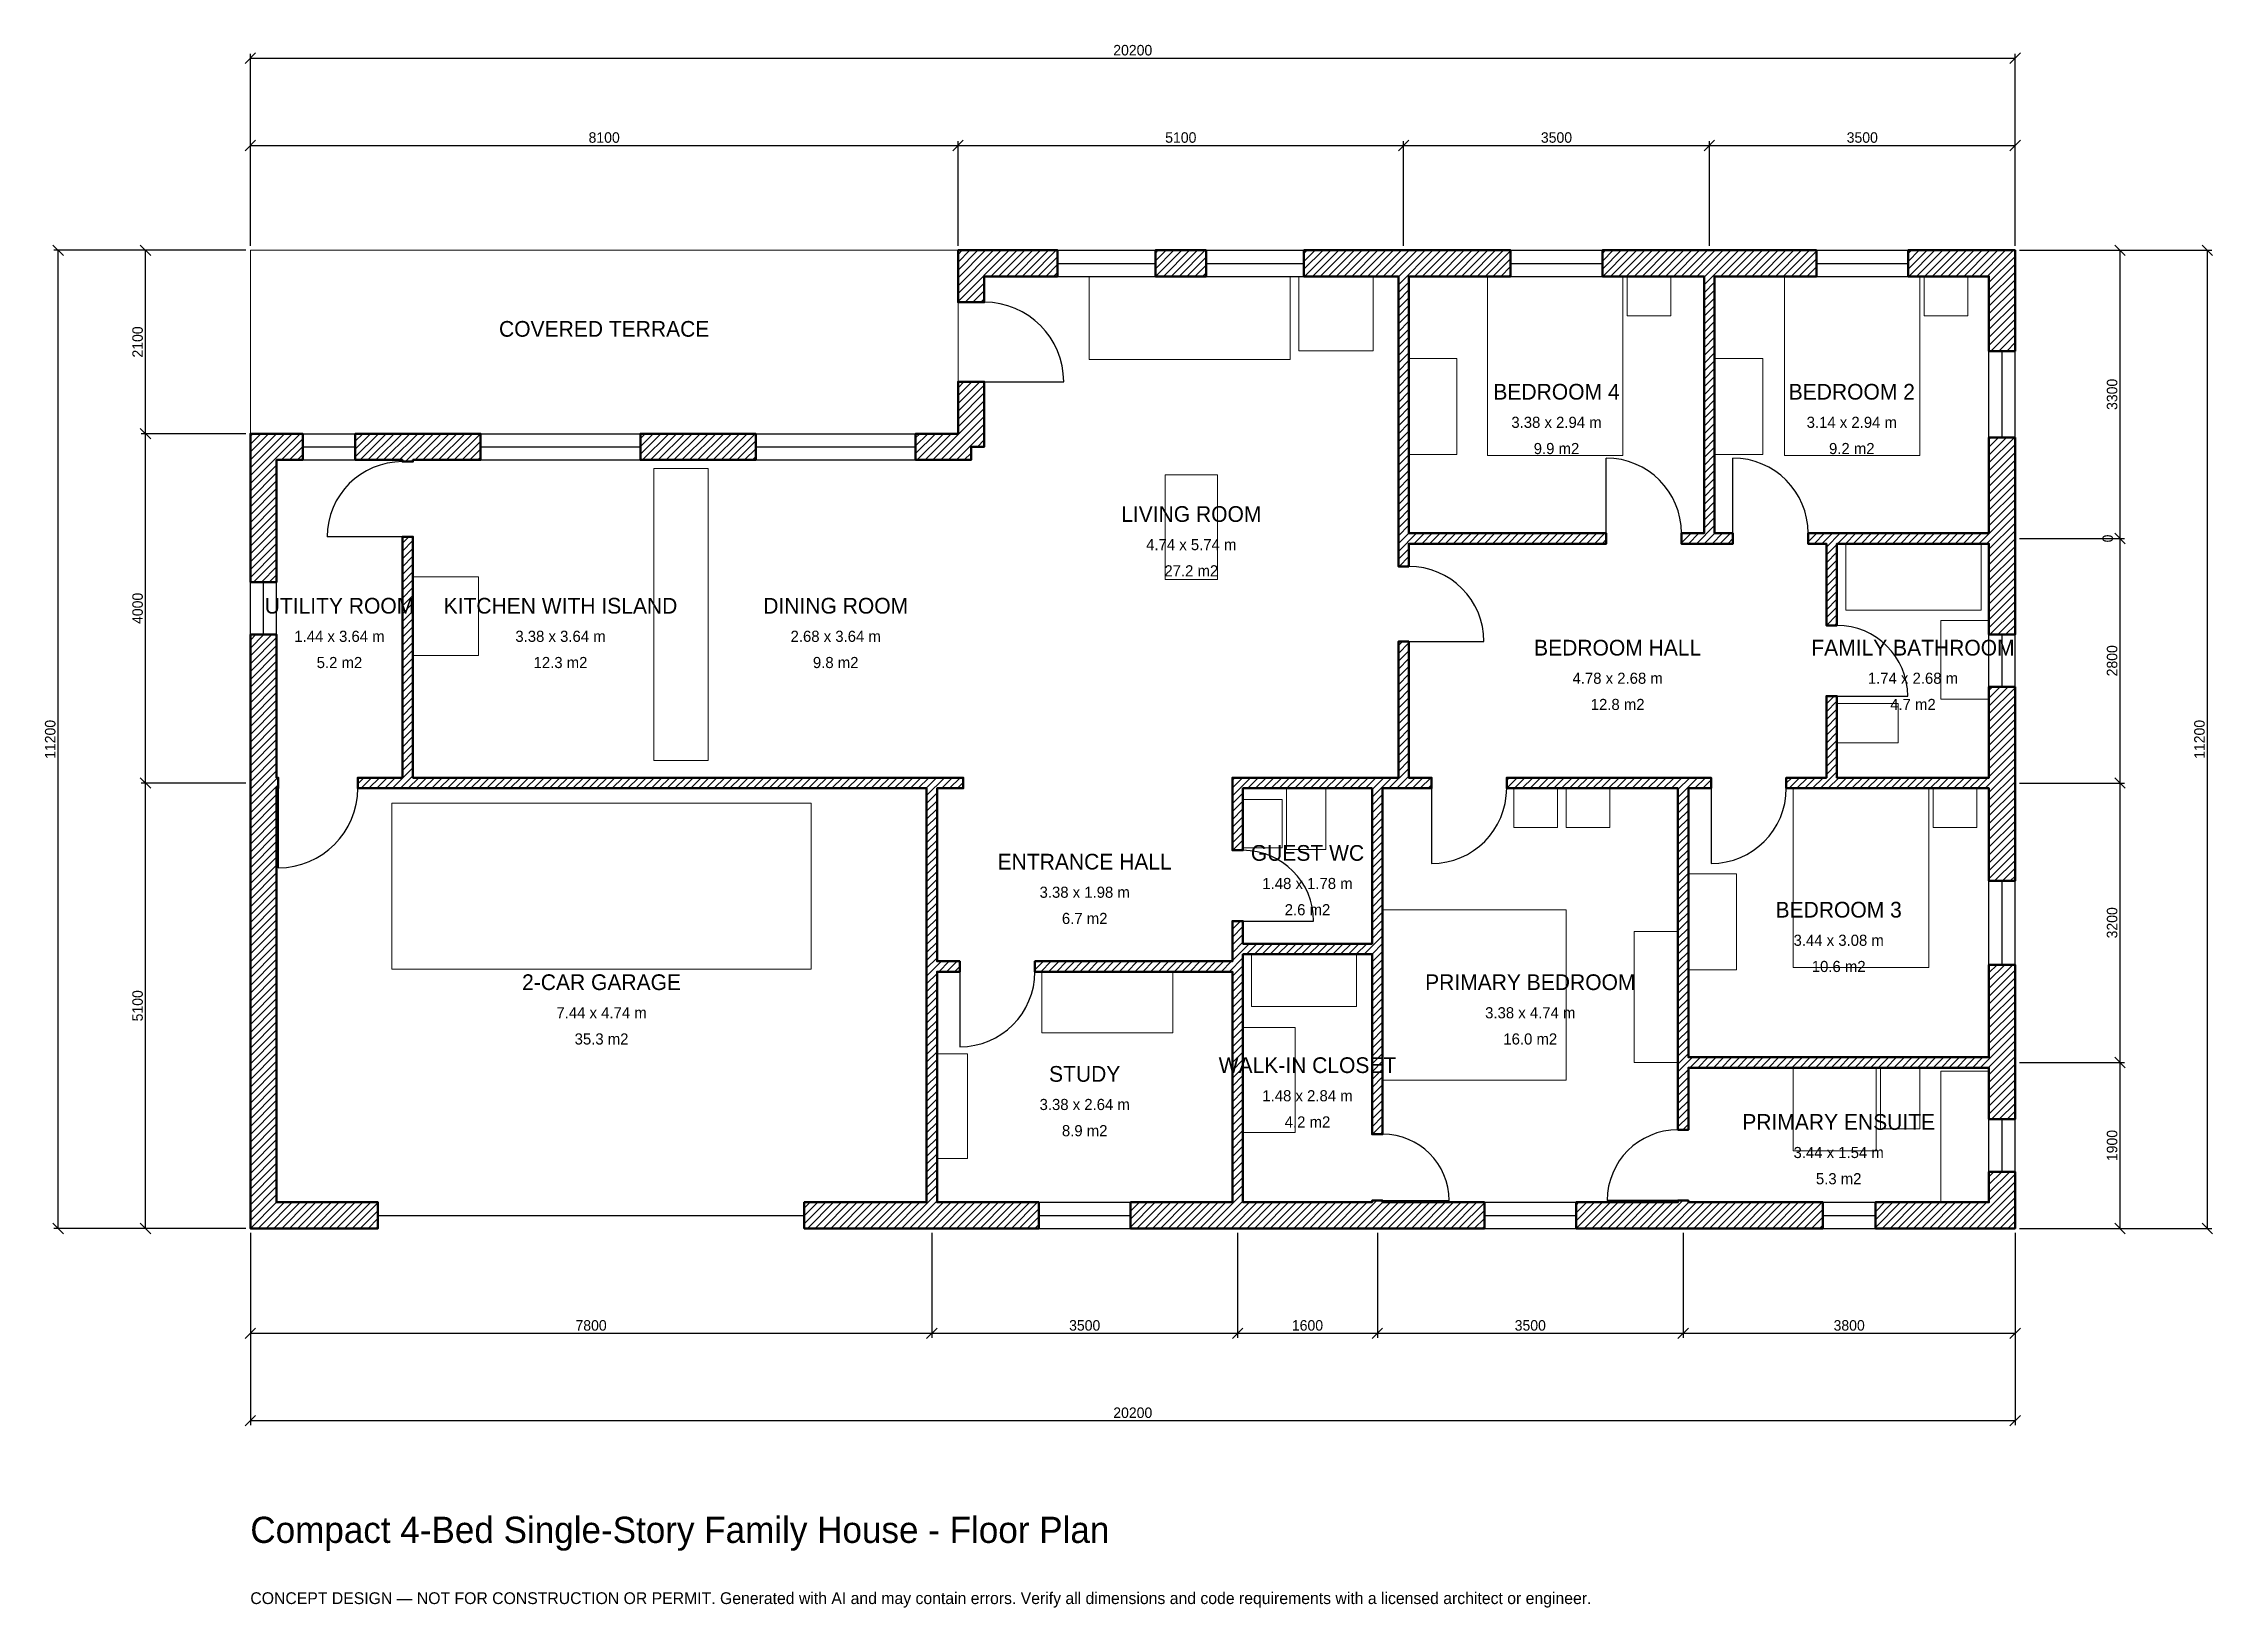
# Model space of a CAD drawing. Header units: millimetres. Extents: x -2369 to 22460, y -4341 to 13569.
import ezdxf
from ezdxf.enums import TextEntityAlignment as Align

# ---------------------------------------------------------------- set-up
doc = ezdxf.new("R2010")
doc.units = ezdxf.units.MM
doc.linetypes.add('DASHED', pattern=[1.524, 1.27, -0.254])
for name, color, linetype, lineweight in [('A-ANNO-DIMS', 1, 'Continuous', 13), ('A-ANNO-TEXT', 7, 'Continuous', 18), ('A-AREA-IDEN', 7, 'Continuous', 18), ('A-DOOR', 2, 'Continuous', 25), ('A-FLOR-FIXT', 9, 'Continuous', 13), ('A-FURN', 9, 'Continuous', 13), ('A-GLAZ', 4, 'Continuous', 25), ('A-SITE-PAVE', 8, 'Continuous', 13), ('A-WALL', 7, 'Continuous', 50), ('A-WALL-PATT', 8, 'Continuous', 13)]:
    doc.layers.add(name, color=color, linetype=linetype, lineweight=lineweight)
doc.dimstyles.new('PLAN', dxfattribs={"dimtxt": 120, "dimasz": 80, "dimexe": 50, "dimexo": 50, "dimgap": 30, "dimtad": 1, "dimdec": 0, "dimtsz": 60, "dimcen": 2.5, "dimclrd": 1, "dimclre": 1, "dimazin": 3, "dimtfac": 1, "dimtmove": 0, "dimatfit": 3})

msp = doc.modelspace()

# ---------------------------------------------------------------- hatches: boundary and pattern name
at = {"layer": 'A-WALL-PATT'}
h = msp.add_hatch(dxfattribs=at)
h.set_pattern_fill('ANSI31', color=8, scale=20)
h.paths.add_polyline_path([(11150, 0), (10075, 0), (10075, 300), (11150, 300), (11240, 300), (11240, 2940), (8980, 2940), (8980, 3060), (11240, 3060), (11240, 3140), (11240, 3260), (11240, 3520), (11360, 3520), (11360, 3260), (12840, 3260), (12840, 5040), (11360, 5040), (11360, 4330), (11240, 4330), (11240, 5040), (11240, 5160), (11360, 5160), (12840, 5160), (12960, 5160), (13140, 5160), (13140, 6720), (13260, 6720), (13260, 5160), (13520, 5160), (13520, 5040), (13260, 5040), (13140, 5040), (12960, 5040), (12960, 3260), (12960, 3140), (12960, 1080), (12840, 1080), (12840, 3140), (11360, 3140), (11360, 3060), (11360, 2940), (11360, 300), (11450, 300), (12750, 300), (12840, 300), (12840, 320), (12960, 320), (12960, 300), (13050, 300), (14125, 300), (14125, 0), (13050, 0), (12960, 0), (12960, -0.001), (12840, -0.001), (12840, 0), (12750, 0), (11450, 0), (11360, 0), (11360, -0.001), (11240, -0.001), (11240, 0), (11150, 0)])
h.paths.add_polyline_path([(7950, 0), (7860, 0), (7860, -0.001), (7740, -0.001), (7740, 0), (7650, 0), (6340, 0), (6340, 300), (7650, 300), (7740, 300), (7740, 2940), (7740, 3060), (7740, 5040), (5360, 5040), (5240, 5040), (1860, 5040), (1740, 5040), (1230, 5040), (1230, 5160), (1740, 5160), (1740, 7920), (1860, 7920), (1860, 5160), (5240, 5160), (5360, 5160), (7740, 5160), (7860, 5160), (8160, 5160), (8160, 5040), (7860, 5040), (7860, 3060), (8120, 3060), (8120, 2940), (7860, 2940), (7860, 300), (7950, 300), (9025, 300), (9025, 0), (7950, 0)])
h.paths.add_polyline_path([(300, 0), (300, -0.001), (0, -0.001), (0, 0), (-0.001, 0), (-0.001, 0), (-0.001, 300), (0, 300), (0, 4950), (0, 5040), (-0.001, 5040), (-0.001, 5160), (0, 5160), (0, 5250), (0, 6800), (300, 6800), (300, 5250), (300, 5160), (320, 5160), (320, 5040), (300, 5040), (300, 4950), (300, 300), (1460, 300), (1460, 0), (300, 0)])
h.paths.add_polyline_path([(0, 8800), (-0.001, 8800), (-0.001, 9100), (0, 9100), (0, 9100.001), (300, 9100.001), (300, 9100), (600, 9100), (600, 8800), (300, 8800), (300, 7400), (0, 7400), (0, 8800)])
h.paths.add_polyline_path([(1650, 9100), (1740, 9100), (1740, 9100.001), (1860, 9100.001), (1860, 9100), (1950, 9100), (2635, 9100), (2635, 8800), (1950, 8800), (1860, 8800), (1860, 8780), (1740, 8780), (1740, 8800), (1650, 8800), (1200, 8800), (1200, 9100), (1650, 9100)])
h.paths.add_polyline_path([(5150, 9100), (5450, 9100), (5785, 9100), (5785, 8800), (5450, 8800), (5150, 8800), (4465, 8800), (4465, 9100), (5150, 9100)])
h.paths.add_polyline_path([(8100, 9100), (8100, 9695), (8400, 9695), (8400, 8950), (8250, 8950), (8250, 8800), (7615, 8800), (7615, 9100), (8100, 9100)])
h.paths.add_polyline_path([(8100, 10900), (8099.999, 10900), (8099.999, 11200), (8100, 11200), (8100, 11200.001), (8400, 11200.001), (8400, 11200), (9240, 11200), (9240, 10900), (8400, 10900), (8400, 10605), (8100, 10605), (8100, 10900)])
h.paths.add_polyline_path([(10940, 11200), (10940, 10900), (10360, 10900), (10360, 11200), (10940, 11200)])
h.paths.add_polyline_path([(13050, 11200), (13140, 11200), (13140, 11200.001), (13260, 11200.001), (13260, 11200), (13350, 11200), (14425, 11200), (14425, 10900), (13350, 10900), (13260, 10900), (13260, 7960), (15520, 7960), (15520, 7840), (13260, 7840), (13260, 7580), (13140, 7580), (13140, 7840), (13140, 7840), (13140, 7960), (13140, 10900), (13050, 10900), (12060, 10900), (12060, 11200), (13050, 11200)])
h.paths.add_polyline_path([(16550, 11200), (16640, 11200), (16640, 11200.001), (16760, 11200.001), (16760, 11200), (16850, 11200), (17925, 11200), (17925, 10900), (16850, 10900), (16760, 10900), (16760, 7960), (16970, 7960), (16970, 7840), (16760, 7840), (16640, 7840), (16380, 7840), (16380, 7960), (16640, 7960), (16640, 10900), (16550, 10900), (15475, 10900), (15475, 11200), (16550, 11200)])
h.paths.add_polyline_path([(19900, 11200), (19900, 11200.001), (20200, 11200.001), (20200, 11200), (20200.001, 11200), (20200.001, 10900), (20200, 10900), (20200, 10045), (19900, 10045), (19900, 10900), (18975, 10900), (18975, 11200), (19900, 11200)])
h.paths.add_polyline_path([(20200, 8050), (20200, 8050), (20200, 7960), (20200.001, 7960), (20200.001, 7840), (20200, 7840), (20200, 6800), (19900, 6800), (19900, 7750), (19900, 7750), (19900, 7840), (18160, 7840), (18160, 6905), (18040, 6905), (18040, 7840), (17830, 7840), (17830, 7960), (18040, 7960), (18160, 7960), (19900, 7960), (19900, 9055), (20200, 9055), (20200, 8050)])
h.paths.add_polyline_path([(20200, 5160), (20200.001, 5160), (20200.001, 5040), (20200, 5040), (20200, 4950), (20200, 4950), (20200, 3980), (19900, 3980), (19900, 5040), (18160, 5040), (18040, 5040), (17580, 5040), (17580, 5160), (18040, 5160), (18040, 6095), (18160, 6095), (18160, 5160), (19900, 5160), (19900, 5250), (19900, 5250), (19900, 6200), (20200, 6200), (20200, 5160)])
h.paths.add_polyline_path([(20200, 2050), (20200, 1960), (20200.001, 1960), (20200.001, 1840), (20200, 1840), (20200, 1750), (20200, 1250), (19900, 1250), (19900, 1750), (19900, 1840), (16460, 1840), (16460, 1130), (16340, 1130), (16340, 1840), (16340, 1960), (16340, 5040), (14380, 5040), (14380, 5160), (16340, 5160), (16460, 5160), (16720, 5160), (16720, 5040), (16460, 5040), (16460, 1960), (19900, 1960), (19900, 2050), (19900, 3020), (20200, 3020), (20200, 2050)])
h.paths.add_polyline_path([(20200, 300), (20200.001, 300), (20200.001, 0), (20200, 0), (20200, -0.001), (19900, -0.001), (19900, 0), (18600, 0), (18600, 300), (19900, 300), (19900, 650), (20200, 650), (20200, 300)])
h.paths.add_polyline_path([(16550, 0), (16460, 0), (16460, -0.001), (16340, -0.001), (16340, 0), (16250, 0), (15175, 0), (15175, 300), (16250, 300), (16340, 300), (16340, 320), (16460, 320), (16460, 300), (16550, 300), (18000, 300), (18000, 0), (16550, 0)])

# ---------------------------------------------------------------- linework, layer by layer
at = {"layer": 'A-DOOR'}
for p, q in [((8400, 9695), (9310, 9695)), ((15520, 7960), (15520, 8820)), ((16970, 7960), (16970, 8820)), ((1740, 7920), (880, 7920)), ((13260, 6720), (14120, 6720)), ((18160, 6095), (18970, 6095)), ((320, 5040), (320, 4130)), ((13520, 5040), (13520, 4180)), ((16720, 5040), (16720, 4180)), ((11360, 3520), (12170, 3520)), ((8120, 2940), (8120, 2080)), ((12960, 320), (13720, 320)), ((16340, 320), (15530, 320))]:
    msp.add_line(p, q, dxfattribs=at)
at = {"layer": 'A-DOOR', "linetype": 'DASHED'}
msp.add_line((1460, 150), (6340, 150), dxfattribs=at)
at = {"layer": 'A-DOOR'}
for centre, radius, start, end in [((8400, 9695), 910, 0, 90), ((1740, 7920), 860, 90, 180), ((15520, 7960), 860, 0, 90), ((16970, 7960), 860, 0, 90), ((13260, 6720), 860, 0, 90), ((18160, 6095), 810, 0, 90), ((320, 5040), 910, 270, 360), ((13520, 5040), 860, 270, 360), ((16720, 5040), 860, 270, 360), ((11360, 3520), 810, 0, 90), ((8120, 2940), 860, 270, 360), ((12960, 320), 760, 0, 90), ((16340, 320), 810, 90, 180)]:
    msp.add_arc(centre, radius, start, end, dxfattribs=at)
at = {"layer": 'A-FLOR-FIXT'}
for points in [[(4620, 5360), (5240, 5360), (5240, 8700), (4620, 8700)], [(18260, 7080), (19810, 7080), (19810, 7840), (18260, 7840)], [(19350, 6060), (19900, 6060), (19900, 6960), (19350, 6960)], [(18160, 5560), (18860, 5560), (18860, 6010), (18160, 6010)], [(11860, 4340), (12310, 4340), (12310, 5040), (11860, 5040)], [(11360, 4360), (11810, 4360), (11810, 4910), (11360, 4910)], [(17660, 890), (18610, 890), (18610, 1840), (17660, 1840)], [(18660, 1140), (19110, 1140), (19110, 1840), (18660, 1840)], [(19350, 300), (19900, 300), (19900, 1800), (19350, 1800)]]:
    msp.add_lwpolyline(points, close=True, dxfattribs=at)
at = {"layer": 'A-FURN'}
for points in [[(9600, 9950), (11900, 9950), (11900, 10900), (9600, 10900)], [(12000, 10050), (12850, 10050), (12850, 10900), (12000, 10900)], [(14160, 8850), (15710, 8850), (15710, 10900), (14160, 10900)], [(15760, 10450), (16260, 10450), (16260, 10900), (15760, 10900)], [(17560, 8850), (19110, 8850), (19110, 10900), (17560, 10900)], [(19160, 10450), (19660, 10450), (19660, 10900), (19160, 10900)], [(13260, 8860), (13810, 8860), (13810, 9960), (13260, 9960)], [(16760, 8860), (17310, 8860), (17310, 9960), (16760, 9960)], [(10470, 7430), (11070, 7430), (11070, 8630), (10470, 8630)], [(1860, 6560), (2610, 6560), (2610, 7460), (1860, 7460)], [(14460, 4590), (14960, 4590), (14960, 5040), (14460, 5040)], [(15060, 4590), (15560, 4590), (15560, 5040), (15060, 5040)], [(17660, 2990), (19210, 2990), (19210, 5040), (17660, 5040)], [(19260, 4590), (19760, 4590), (19760, 5040), (19260, 5040)], [(1620, 2970), (6420, 2970), (6420, 4870), (1620, 4870)], [(16460, 2960), (17010, 2960), (17010, 4060), (16460, 4060)], [(12960, 1700), (15060, 1700), (15060, 3650), (12960, 3650)], [(15840, 1900), (16340, 1900), (16340, 3400), (15840, 3400)], [(11460, 2540), (12660, 2540), (12660, 3140), (11460, 3140)], [(9060, 2240), (10560, 2240), (10560, 2940), (9060, 2940)], [(11360, 1100), (11960, 1100), (11960, 2300), (11360, 2300)], [(7860, 800), (8210, 800), (8210, 2000), (7860, 2000)]]:
    msp.add_lwpolyline(points, close=True, dxfattribs=at)
at = {"layer": 'A-GLAZ'}
for p, q in [((9240, 11200), (10360, 11200)), ((10940, 11200), (12060, 11200)), ((14425, 11200), (15475, 11200)), ((17925, 11200), (18975, 11200)), ((9240, 11050), (10360, 11050)), ((10940, 11050), (12060, 11050)), ((14425, 11050), (15475, 11050)), ((17925, 11050), (18975, 11050)), ((9240, 10900), (10360, 10900)), ((10940, 10900), (12060, 10900)), ((14425, 10900), (15475, 10900)), ((17925, 10900), (18975, 10900)), ((19900, 9055), (19900, 10045)), ((20050, 9055), (20050, 10045)), ((20200, 9055), (20200, 10045)), ((600, 9100), (1200, 9100)), ((600, 8950), (1200, 8950)), ((2635, 9100), (4465, 9100)), ((2635, 8950), (4465, 8950)), ((5785, 9100), (7615, 9100)), ((5785, 8950), (7615, 8950)), ((600, 8800), (1200, 8800)), ((2635, 8800), (4465, 8800)), ((5785, 8800), (7615, 8800)), ((0, 6800), (0, 7400)), ((150, 6800), (150, 7400)), ((300, 6800), (300, 7400)), ((19900, 6200), (19900, 6800)), ((20050, 6200), (20050, 6800)), ((20200, 6200), (20200, 6800)), ((19900, 3020), (19900, 3980)), ((20050, 3020), (20050, 3980)), ((20200, 3020), (20200, 3980)), ((19900, 650), (19900, 1250)), ((20050, 650), (20050, 1250)), ((20200, 650), (20200, 1250)), ((9025, 300), (10075, 300)), ((14125, 300), (15175, 300)), ((18000, 300), (18600, 300)), ((9025, 150), (10075, 150)), ((9025, 0), (10075, 0)), ((14125, 150), (15175, 150)), ((14125, 0), (15175, 0)), ((18000, 150), (18600, 150)), ((18000, 0), (18600, 0))]:
    msp.add_line(p, q, dxfattribs=at)
at = {"layer": 'A-SITE-PAVE', "linetype": 'DASHED'}
msp.add_lwpolyline([(0, 9100), (8100, 9100), (8100, 11200), (0, 11200)], close=True, dxfattribs=at)
at = {"layer": 'A-WALL'}
for points in [[(8100, 10900), (8099.999, 10900), (8099.999, 11200), (8100, 11200), (8100, 11200.001), (8400, 11200.001), (8400, 11200), (9240, 11200), (9240, 10900), (8400, 10900), (8400, 10605), (8100, 10605), (8100, 10900)], [(10940, 11200), (10940, 10900), (10360, 10900), (10360, 11200), (10940, 11200)], [(13050, 11200), (13140, 11200), (13140, 11200.001), (13260, 11200.001), (13260, 11200), (13350, 11200), (14425, 11200), (14425, 10900), (13350, 10900), (13260, 10900), (13260, 7960), (15520, 7960), (15520, 7840), (13260, 7840), (13260, 7580), (13140, 7580), (13140, 7840), (13140, 7840), (13140, 7960), (13140, 10900), (13050, 10900), (12060, 10900), (12060, 11200), (13050, 11200)], [(16550, 11200), (16640, 11200), (16640, 11200.001), (16760, 11200.001), (16760, 11200), (16850, 11200), (17925, 11200), (17925, 10900), (16850, 10900), (16760, 10900), (16760, 7960), (16970, 7960), (16970, 7840), (16760, 7840), (16640, 7840), (16380, 7840), (16380, 7960), (16640, 7960), (16640, 10900), (16550, 10900), (15475, 10900), (15475, 11200), (16550, 11200)], [(19900, 11200), (19900, 11200.001), (20200, 11200.001), (20200, 11200), (20200.001, 11200), (20200.001, 10900), (20200, 10900), (20200, 10045), (19900, 10045), (19900, 10900), (18975, 10900), (18975, 11200), (19900, 11200)], [(8100, 9100), (8100, 9695), (8400, 9695), (8400, 8950), (8250, 8950), (8250, 8800), (7615, 8800), (7615, 9100), (8100, 9100)], [(0, 8800), (-0.001, 8800), (-0.001, 9100), (0, 9100), (0, 9100.001), (300, 9100.001), (300, 9100), (600, 9100), (600, 8800), (300, 8800), (300, 7400), (0, 7400), (0, 8800)], [(1650, 9100), (1740, 9100), (1740, 9100.001), (1860, 9100.001), (1860, 9100), (1950, 9100), (2635, 9100), (2635, 8800), (1950, 8800), (1860, 8800), (1860, 8780), (1740, 8780), (1740, 8800), (1650, 8800), (1200, 8800), (1200, 9100), (1650, 9100)], [(5150, 9100), (5450, 9100), (5785, 9100), (5785, 8800), (5450, 8800), (5150, 8800), (4465, 8800), (4465, 9100), (5150, 9100)], [(20200, 8050), (20200, 8050), (20200, 7960), (20200.001, 7960), (20200.001, 7840), (20200, 7840), (20200, 6800), (19900, 6800), (19900, 7750), (19900, 7750), (19900, 7840), (18160, 7840), (18160, 6905), (18040, 6905), (18040, 7840), (17830, 7840), (17830, 7960), (18040, 7960), (18160, 7960), (19900, 7960), (19900, 9055), (20200, 9055), (20200, 8050)], [(7950, 0), (7860, 0), (7860, -0.001), (7740, -0.001), (7740, 0), (7650, 0), (6340, 0), (6340, 300), (7650, 300), (7740, 300), (7740, 2940), (7740, 3060), (7740, 5040), (5360, 5040), (5240, 5040), (1860, 5040), (1740, 5040), (1230, 5040), (1230, 5160), (1740, 5160), (1740, 7920), (1860, 7920), (1860, 5160), (5240, 5160), (5360, 5160), (7740, 5160), (7860, 5160), (8160, 5160), (8160, 5040), (7860, 5040), (7860, 3060), (8120, 3060), (8120, 2940), (7860, 2940), (7860, 300), (7950, 300), (9025, 300), (9025, 0), (7950, 0)], [(300, 0), (300, -0.001), (0, -0.001), (0, 0), (-0.001, 0), (-0.001, 0), (-0.001, 300), (0, 300), (0, 4950), (0, 5040), (-0.001, 5040), (-0.001, 5160), (0, 5160), (0, 5250), (0, 6800), (300, 6800), (300, 5250), (300, 5160), (320, 5160), (320, 5040), (300, 5040), (300, 4950), (300, 300), (1460, 300), (1460, 0), (300, 0)], [(11150, 0), (10075, 0), (10075, 300), (11150, 300), (11240, 300), (11240, 2940), (8980, 2940), (8980, 3060), (11240, 3060), (11240, 3140), (11240, 3260), (11240, 3520), (11360, 3520), (11360, 3260), (12840, 3260), (12840, 5040), (11360, 5040), (11360, 4330), (11240, 4330), (11240, 5040), (11240, 5160), (11360, 5160), (12840, 5160), (12960, 5160), (13140, 5160), (13140, 6720), (13260, 6720), (13260, 5160), (13520, 5160), (13520, 5040), (13260, 5040), (13140, 5040), (12960, 5040), (12960, 3260), (12960, 3140), (12960, 1080), (12840, 1080), (12840, 3140), (11360, 3140), (11360, 3060), (11360, 2940), (11360, 300), (11450, 300), (12750, 300), (12840, 300), (12840, 320), (12960, 320), (12960, 300), (13050, 300), (14125, 300), (14125, 0), (13050, 0), (12960, 0), (12960, -0.001), (12840, -0.001), (12840, 0), (12750, 0), (11450, 0), (11360, 0), (11360, -0.001), (11240, -0.001), (11240, 0), (11150, 0)], [(20200, 5160), (20200.001, 5160), (20200.001, 5040), (20200, 5040), (20200, 4950), (20200, 4950), (20200, 3980), (19900, 3980), (19900, 5040), (18160, 5040), (18040, 5040), (17580, 5040), (17580, 5160), (18040, 5160), (18040, 6095), (18160, 6095), (18160, 5160), (19900, 5160), (19900, 5250), (19900, 5250), (19900, 6200), (20200, 6200), (20200, 5160)], [(20200, 2050), (20200, 1960), (20200.001, 1960), (20200.001, 1840), (20200, 1840), (20200, 1750), (20200, 1250), (19900, 1250), (19900, 1750), (19900, 1840), (16460, 1840), (16460, 1130), (16340, 1130), (16340, 1840), (16340, 1960), (16340, 5040), (14380, 5040), (14380, 5160), (16340, 5160), (16460, 5160), (16720, 5160), (16720, 5040), (16460, 5040), (16460, 1960), (19900, 1960), (19900, 2050), (19900, 3020), (20200, 3020), (20200, 2050)], [(20200, 300), (20200.001, 300), (20200.001, 0), (20200, 0), (20200, -0.001), (19900, -0.001), (19900, 0), (18600, 0), (18600, 300), (19900, 300), (19900, 650), (20200, 650), (20200, 300)], [(16550, 0), (16460, 0), (16460, -0.001), (16340, -0.001), (16340, 0), (16250, 0), (15175, 0), (15175, 300), (16250, 300), (16340, 300), (16340, 320), (16460, 320), (16460, 300), (16550, 300), (18000, 300), (18000, 0), (16550, 0)]]:
    msp.add_lwpolyline(points, close=True, dxfattribs=at)

# ---------------------------------------------------------------- texts
at = {"layer": 'A-ANNO-TEXT'}
for s, height, p in [('Compact 4-Bed Single-Story Family House - Floor Plan', 300, (0, -3600)), ('CONCEPT DESIGN — NOT FOR CONSTRUCTION OR PERMIT. Generated with AI and may contain errors. Verify all dimensions and code requirements with a licensed architect or engineer.', 135, (0, -4300))]:
    msp.add_text(s, height=height, dxfattribs=at).set_placement(p)
at = {"layer": 'A-AREA-IDEN'}
for s, height, p in [('COVERED TERRACE', 180, (4050, 10300)), ('BEDROOM 4', 180, (14950, 9580)), ('BEDROOM 2', 180, (18330, 9580)), ('3.38 x 2.94 m', 127.5, (14950, 9230)), ('3.14 x 2.94 m', 127.5, (18330, 9230)), ('9.9 m2', 127.5, (14950, 8930)), ('9.2 m2', 127.5, (18330, 8930)), ('LIVING ROOM', 180, (10770, 8180)), ('4.74 x 5.74 m', 127.5, (10770, 7830)), ('27.2 m2', 127.5, (10770, 7530)), ('UTILITY ROOM', 180, (1020, 7130)), ('KITCHEN WITH ISLAND', 180, (3550, 7130)), ('DINING ROOM', 180, (6700, 7130)), ('1.44 x 3.64 m', 127.5, (1020, 6780)), ('3.38 x 3.64 m', 127.5, (3550, 6780)), ('2.68 x 3.64 m', 127.5, (6700, 6780)), ('BEDROOM HALL', 180, (15650, 6650)), ('FAMILY BATHROOM', 180, (19030, 6650)), ('5.2 m2', 127.5, (1020, 6480)), ('12.3 m2', 127.5, (3550, 6480)), ('9.8 m2', 127.5, (6700, 6480)), ('4.78 x 2.68 m', 127.5, (15650, 6300)), ('1.74 x 2.68 m', 127.5, (19030, 6300)), ('12.8 m2', 127.5, (15650, 6000)), ('4.7 m2', 127.5, (19030, 6000)), ('ENTRANCE HALL', 180, (9550, 4200)), ('GUEST WC', 180, (12100, 4300)), ('1.48 x 1.78 m', 127.5, (12100, 3950)), ('3.38 x 1.98 m', 127.5, (9550, 3850)), ('BEDROOM 3', 180, (18180, 3650)), ('6.7 m2', 127.5, (9550, 3550)), ('2.6 m2', 127.5, (12100, 3650)), ('3.44 x 3.08 m', 127.5, (18180, 3300)), ('10.6 m2', 127.5, (18180, 3000)), ('2-CAR GARAGE', 180, (4020, 2820)), ('PRIMARY BEDROOM', 180, (14650, 2820)), ('7.44 x 4.74 m', 127.5, (4020, 2470)), ('3.38 x 4.74 m', 127.5, (14650, 2470)), ('35.3 m2', 127.5, (4020, 2170)), ('16.0 m2', 127.5, (14650, 2170)), ('STUDY', 180, (9550, 1770)), ('WALK-IN CLOSET', 180, (12100, 1870)), ('1.48 x 2.84 m', 127.5, (12100, 1520)), ('3.38 x 2.64 m', 127.5, (9550, 1420)), ('4.2 m2', 127.5, (12100, 1220)), ('PRIMARY ENSUITE', 180, (18180, 1220)), ('8.9 m2', 127.5, (9550, 1120)), ('3.44 x 1.54 m', 127.5, (18180, 870)), ('5.3 m2', 127.5, (18180, 570))]:
    msp.add_text(s, height=height, dxfattribs=at).set_placement(p, align=Align.MIDDLE_CENTER)

# ---------------------------------------------------------------- dimensions: what is measured, and where the dimension line sits
at = {"layer": 'A-ANNO-DIMS'}
for base, p1, p2, text in [((0, 13400), (0, 11200), (20200, 11200), '20200'), ((0, 12400), (0, 11200), (8100, 11200), '8100'), ((8100, 12400), (8100, 11200), (13200, 11200), '5100'), ((13200, 12400), (13200, 11200), (16700, 11200), '3500'), ((16700, 12400), (16700, 11200), (20200, 11200), '3500'), ((0, -1200), (0, 0), (7800, 0), '7800'), ((0, -2200), (0, 0), (20200, 0), '20200'), ((7800, -1200), (7800, 0), (11300, 0), '3500'), ((11300, -1200), (11300, 0), (12900, 0), '1600'), ((12900, -1200), (12900, 0), (16400, 0), '3500'), ((16400, -1200), (16400, 0), (20200, 0), '3800')]:
    msp.add_linear_dim(base=base, p1=p1, p2=p2, text=text, dimstyle='PLAN', dxfattribs=at).render()
for base, p1, p2, text in [((-2200, 0), (0, 0), (0, 11200), '11200'), ((-1200, 9100), (0, 9100), (0, 11200), '2100'), ((21400, 7900), (20200, 7900), (20200, 11200), '3300'), ((22400, 0), (20200, 0), (20200, 11200), '11200'), ((-1200, 5100), (0, 5100), (0, 9100), '4000'), ((21400, 5100), (20200, 5100), (20200, 7900), '2800'), ((21400, 7900), (20200, 7900), (20200, 7900), '0'), ((-1200, 0), (0, 0), (0, 5100), '5100'), ((21400, 1900), (20200, 1900), (20200, 5100), '3200'), ((21400, 0), (20200, 0), (20200, 1900), '1900')]:
    msp.add_linear_dim(base=base, p1=p1, p2=p2, angle=90, text=text, dimstyle='PLAN', dxfattribs=at).render()

doc.saveas('drawing.dxf')
